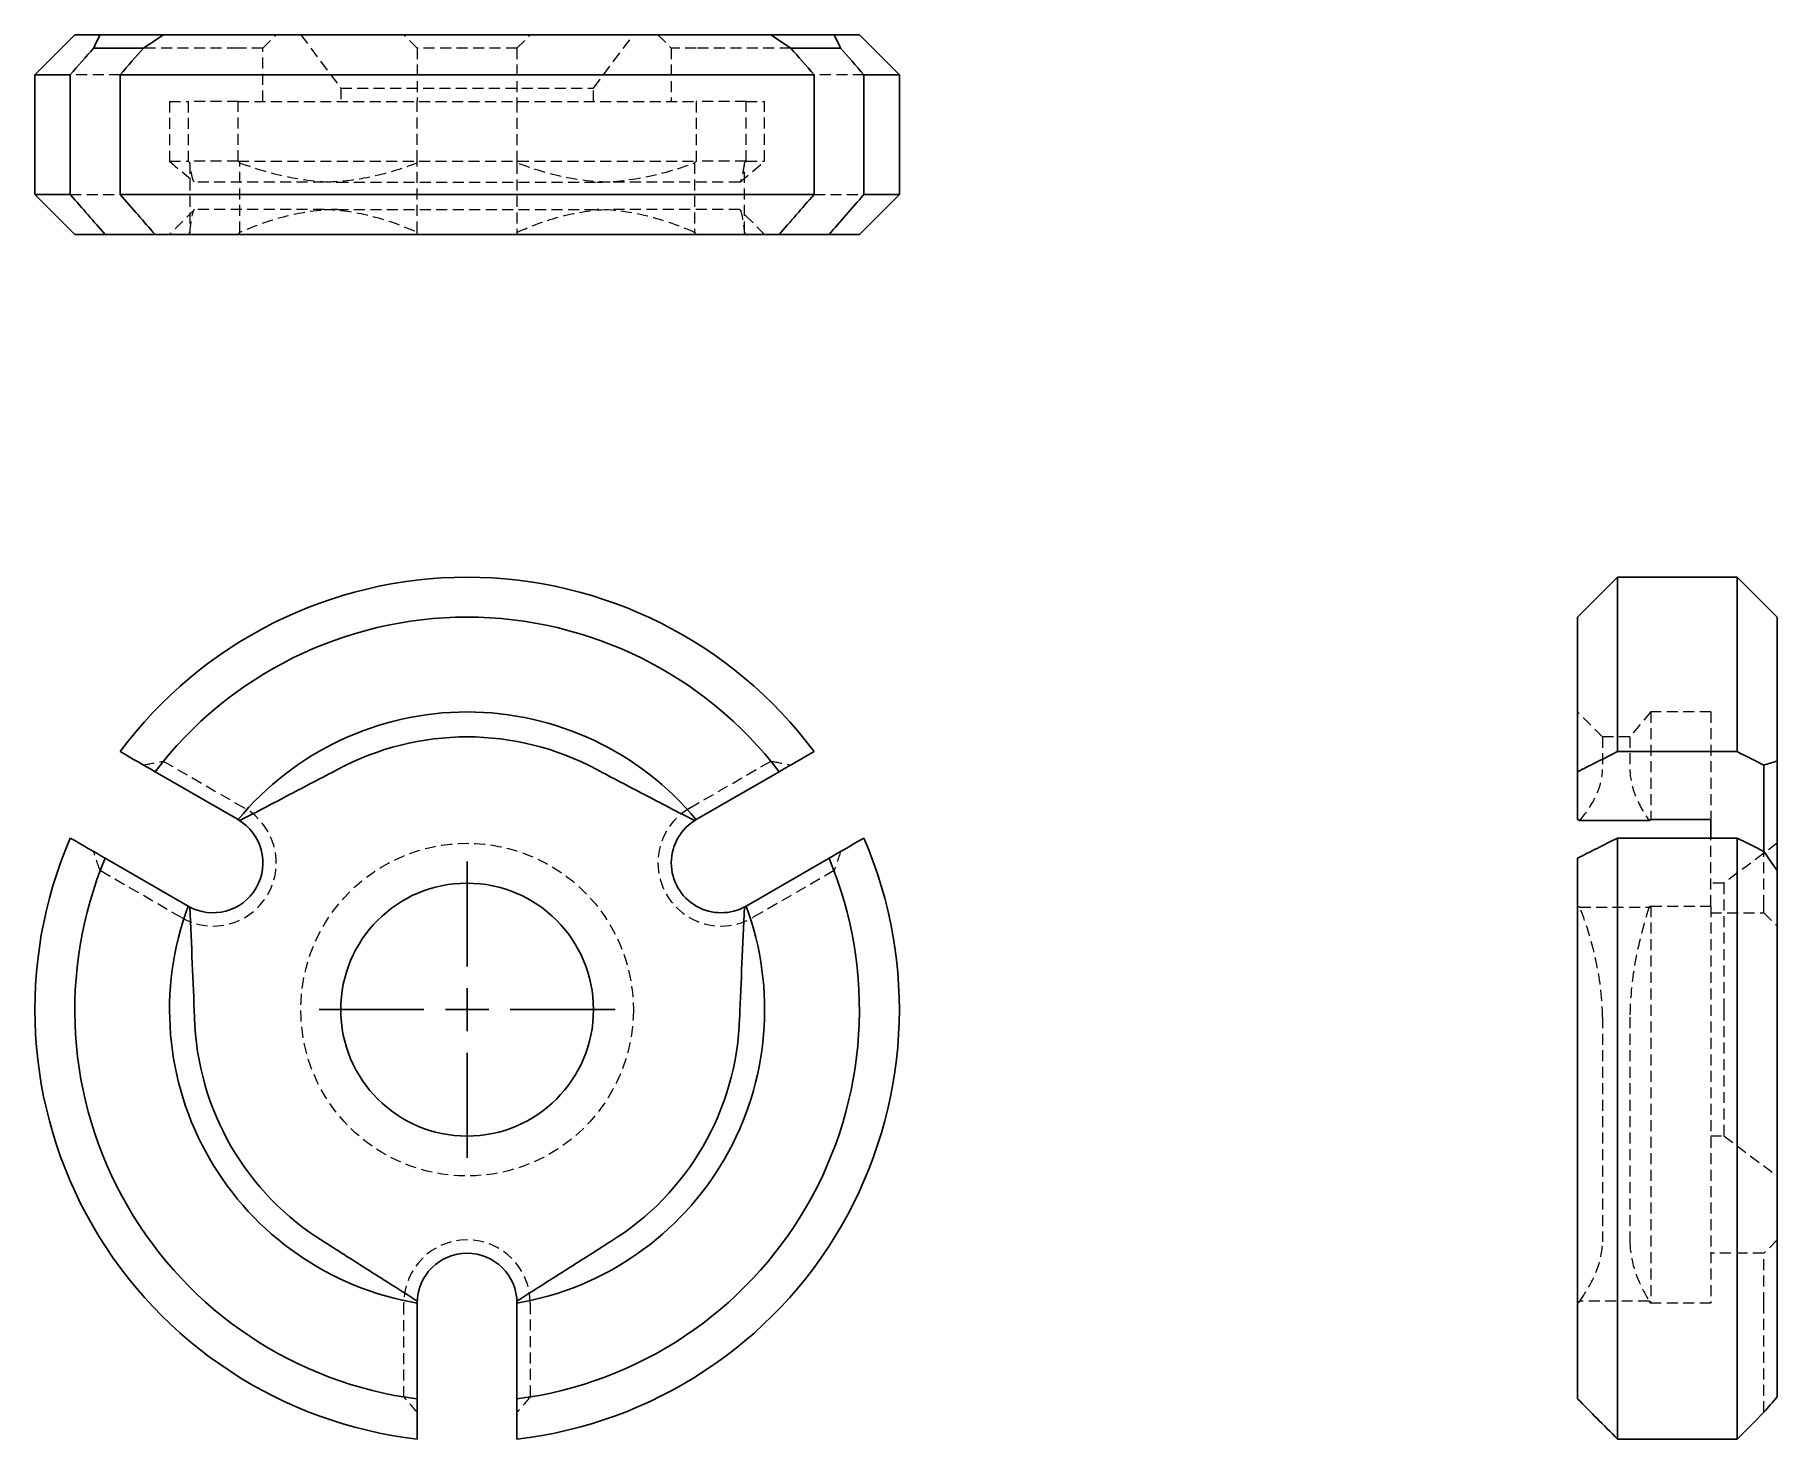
# Model space of a CAD drawing. Header units: millimetres. Extents: x 33 to 235, y 7 to 170.
import ezdxf

# ---------------------------------------------------------------- set-up
doc = ezdxf.new("R2010")
doc.units = ezdxf.units.MM
doc.linetypes.add('HIDDEN', pattern=[1.905, 1.27, -0.635])
doc.layers.add('10', color=7, linetype='Continuous')

# ---------------------------------------------------------------- blocks, each defined once
blk = doc.blocks.new('SW_CENTERMARKSYMBOL_0')
at = {"layer": '10', "color": 0}
for p, q in [((0, 5), (0, 17.12)), ((0, 0), (0, 2.5)), ((-5, 0), (-17.12, 0)), ((0, 0), (-2.5, 0)), ((0, 0), (0, -2.5)), ((0, 0), (2.5, 0)), ((5, 0), (17.12, 0)), ((0, -5), (0, -17.12))]:
    blk.add_line(p, q, dxfattribs=at)

msp = doc.modelspace()

# ---------------------------------------------------------------- linework, layer by layer
at = {"color": 7, "linetype": 'Continuous', "lineweight": 25}
for p, q in [((37.62, 169.54), (33, 164.92)), ((40.55, 169.54), (37.62, 169.54)), ((47.86, 169.54), (40.55, 169.54)), ((118.14, 169.54), (47.86, 169.54)), ((125.45, 169.54), (118.14, 169.54)), ((128.38, 169.54), (125.45, 169.54)), ((133, 164.92), (128.38, 169.54)), ((39.79, 168), (45.56, 168)), ((120.44, 168), (126.21, 168)), ((33, 164.92), (33, 151.08)), ((33, 164.92), (37.1, 164.92)), ((37.1, 151.08), (37.1, 164.92)), ((42.87, 164.92), (123.13, 164.92)), ((42.87, 164.92), (42.87, 151.08)), ((123.13, 151.08), (123.13, 164.92)), ((128.9, 164.92), (133, 164.92)), ((128.9, 164.92), (128.9, 151.08)), ((133, 151.08), (133, 164.92)), ((33, 151.08), (37.62, 146.46)), ((37.1, 151.08), (33, 151.08)), ((123.13, 151.08), (42.87, 151.08)), ((128.38, 146.46), (133, 151.08)), ((133, 151.08), (128.9, 151.08)), ((37.62, 146.46), (41.13, 146.46)), ((46.9, 146.46), (41.13, 146.46)), ((46.9, 146.46), (119.1, 146.46)), ((124.87, 146.46), (119.1, 146.46)), ((124.87, 146.46), (128.38, 146.46)), ((216.08, 106.83), (211.46, 102.22)), ((229.92, 106.83), (216.08, 106.83)), ((216.08, 86.66), (216.08, 106.83)), ((234.54, 102.22), (229.92, 106.83)), ((229.92, 106.83), (229.92, 86.66)), ((211.46, 102.22), (211.46, 84.34)), ((234.54, 85.56), (234.54, 102.22)), ((216.08, 86.66), (229.92, 86.66)), ((233, 85.11), (233, 78.8)), ((234.54, 80.13), (234.54, 85.56)), ((46.9, 84.34), (56.5, 78.8)), ((109.5, 78.8), (119.1, 84.34)), ((211.46, 78.8), (211.46, 84.34)), ((56.5, 78.8), (56.7, 78.68)), ((109.3, 78.68), (109.5, 78.8)), ((211.7, 78.68), (211.46, 78.8)), ((219.73, 78.68), (211.7, 78.68)), ((219.92, 78.8), (219.73, 78.68)), ((226.85, 78.8), (219.92, 78.8)), ((226.85, 76.67), (226.85, 78.8)), ((233, 78.8), (233, 75.13)), ((234.54, 72.89), (234.54, 80.13)), ((216.08, 7.17), (216.08, 76.67)), ((229.92, 76.67), (216.08, 76.67)), ((229.92, 76.67), (229.92, 7.17)), ((50.73, 68.8), (41.13, 74.34)), ((124.87, 74.34), (115.27, 68.8)), ((211.46, 74.34), (211.46, 11.82)), ((234.54, 12.04), (234.54, 72.9)), ((50.93, 68.69), (50.73, 68.8)), ((115.27, 68.8), (115.07, 68.69)), ((77.23, 22.9), (77.23, 23.13)), ((77.23, 11.82), (77.23, 22.9)), ((88.77, 23.13), (88.77, 22.9)), ((88.77, 22.9), (88.77, 11.82)), ((216.08, 7.17), (229.92, 7.17))]:
    msp.add_line(p, q, dxfattribs=at)
at = {"color": 7, "linetype": 'HIDDEN', "lineweight": 18}
for p, q in [((59.38, 168), (60.92, 169.54)), ((63.77, 169.54), (68.38, 163.38)), ((77.23, 168), (75.69, 169.54)), ((88.77, 168), (90.31, 169.54)), ((97.62, 163.38), (102.23, 169.54)), ((105.08, 169.54), (106.62, 168)), ((56.5, 168), (45.56, 168)), ((59.38, 168), (56.5, 168)), ((59.38, 161.85), (59.38, 168)), ((88.77, 168), (77.23, 168)), ((77.23, 168), (77.23, 161.85)), ((88.77, 168), (88.77, 161.85)), ((109.5, 168), (106.62, 168)), ((106.62, 168), (106.62, 161.85)), ((120.44, 168), (109.5, 168)), ((42.87, 164.92), (37.1, 164.92)), ((68.38, 163.38), (97.62, 163.38)), ((68.38, 163.38), (68.38, 161.85)), ((97.62, 161.85), (97.62, 163.38)), ((128.9, 164.92), (123.13, 164.92)), ((48.58, 161.85), (50.73, 161.85)), ((48.58, 161.85), (48.58, 154.92)), ((56.5, 161.85), (50.73, 161.85)), ((50.73, 161.85), (50.73, 154.92)), ((56.5, 161.85), (109.5, 161.85)), ((56.5, 154.92), (56.5, 161.85)), ((77.23, 154.92), (77.23, 161.85)), ((88.77, 161.85), (88.77, 154.92)), ((109.5, 161.85), (109.5, 154.92)), ((115.27, 161.85), (109.5, 161.85)), ((115.27, 154.92), (115.27, 161.85)), ((115.27, 161.85), (117.42, 161.85)), ((117.42, 154.92), (117.42, 161.85)), ((48.58, 154.92), (50.73, 154.92)), ((48.58, 154.92), (51.46, 152.5)), ((50.73, 154.92), (50.93, 154.73)), ((56.5, 154.92), (50.73, 154.92)), ((50.93, 154.73), (50.93, 146.7)), ((56.5, 154.92), (109.5, 154.92)), ((56.7, 154.73), (56.5, 154.92)), ((56.7, 146.7), (56.7, 154.73)), ((77.23, 154.73), (77.23, 154.92)), ((77.23, 146.7), (77.23, 154.73)), ((88.77, 154.92), (88.77, 154.73)), ((88.77, 154.73), (88.77, 146.7)), ((109.5, 154.92), (109.3, 154.73)), ((109.3, 154.73), (109.3, 146.7)), ((115.27, 154.92), (109.5, 154.92)), ((114.54, 152.5), (117.42, 154.92)), ((115.07, 154.73), (115.27, 154.92)), ((115.07, 146.7), (115.07, 154.73)), ((115.27, 154.92), (117.42, 154.92)), ((66.46, 152.5), (51.47, 152.5)), ((68.01, 152.5), (97.99, 152.5)), ((114.53, 152.5), (99.54, 152.5)), ((37.1, 151.08), (42.87, 151.08)), ((51.46, 149.35), (48.58, 146.46)), ((66.46, 149.35), (51.47, 149.35)), ((68.01, 149.35), (97.99, 149.35)), ((114.53, 149.35), (99.54, 149.35)), ((117.42, 146.46), (114.58, 149.3)), ((123.13, 151.08), (128.9, 151.08)), ((50.93, 146.7), (50.73, 146.46)), ((56.5, 146.46), (56.7, 146.7)), ((77.23, 146.46), (77.23, 146.7)), ((88.77, 146.7), (88.77, 146.46)), ((109.3, 146.7), (109.5, 146.46)), ((115.27, 146.46), (115.07, 146.7)), ((214.35, 88.37), (211.46, 91.26)), ((219.92, 91.26), (217.5, 88.37)), ((219.92, 91.26), (219.92, 78.8)), ((226.85, 91.26), (219.92, 91.26)), ((226.85, 91.26), (226.85, 78.8)), ((214.35, 88.37), (214.35, 84.58)), ((217.5, 88.37), (214.35, 88.37)), ((217.5, 88.37), (217.5, 84.58)), ((47.86, 85.56), (57.26, 80.13)), ((108.74, 80.13), (118.14, 85.56)), ((211.46, 78.8), (211.7, 78.68)), ((219.73, 78.68), (219.92, 78.8)), ((226.85, 68.8), (226.85, 76.67)), ((234.54, 76.06), (228.38, 71.45)), ((233, 68.8), (233, 75.12)), ((49.96, 67.47), (40.55, 72.9)), ((125.45, 72.9), (116.04, 67.47)), ((228.38, 71.45), (226.85, 71.45)), ((228.38, 71.45), (228.38, 56.83)), ((211.46, 68.8), (211.7, 68.69)), ((211.7, 68.69), (211.46, 68.8)), ((211.7, 68.69), (219.73, 68.69)), ((219.73, 68.69), (219.92, 68.8)), ((219.92, 68.8), (219.73, 68.69)), ((219.92, 68.8), (226.85, 68.8)), ((219.92, 68.8), (219.92, 22.9)), ((226.85, 68.8), (226.85, 22.9)), ((233, 68.03), (233, 68.8)), ((226.85, 68.03), (233, 68.03)), ((233, 68.03), (234.54, 66.49)), ((228.38, 56.83), (228.38, 42.22)), ((214.35, 55.94), (214.35, 29.98)), ((217.5, 55.94), (217.5, 29.98)), ((226.85, 42.22), (228.38, 42.22)), ((228.38, 42.22), (234.54, 37.6)), ((233, 28.67), (226.85, 28.67)), ((234.54, 30.2), (233, 28.67)), ((233, 22.9), (233, 28.67)), ((75.69, 12.04), (75.69, 22.9)), ((90.31, 22.9), (90.31, 12.04)), ((211.7, 23.13), (211.46, 22.9)), ((211.46, 22.9), (211.7, 23.13)), ((219.73, 23.13), (211.7, 23.13)), ((219.92, 22.9), (219.73, 23.13)), ((219.73, 23.13), (219.92, 22.9)), ((226.85, 22.9), (219.92, 22.9)), ((233, 10.27), (233, 22.9))]:
    msp.add_line(p, q, dxfattribs=at)
msp.add_circle((83, 56.83), 19.23, dxfattribs=at)
at = {"color": 7, "linetype": 'Continuous', "lineweight": 25}
msp.add_circle((83, 56.83), 14.62, dxfattribs=at)
for centre, radius, start, end in [((83, 56.83), 50, 36.6258, 143.3742), ((83, 56.83), 45.38, 37.3031, 142.6969), ((83, 56.83), 34.42, 39.6482, 140.3518), ((83, 56.83), 31.54, 61.6209, 118.3791), ((53.61, 73.8), 5.77, 240, 60), ((112.39, 73.8), 5.77, 120, 300), ((83, 56.83), 50, 156.6258, 263.3742), ((83, 56.83), 50, 276.6258, 23.3742), ((83, 56.83), 45.38, 157.3031, 262.6969), ((83, 56.83), 45.38, 277.3031, 22.6969), ((83, 56.83), 34.42, 159.6482, 260.3518), ((83, 56.83), 34.42, 279.6482, 20.3518), ((83, 56.83), 31.54, 181.6209, 238.3791), ((83, 56.83), 31.54, 301.6209, 358.3791), ((83, 22.9), 5.77, 0, 180)]:
    msp.add_arc(centre, radius, start, end, dxfattribs=at)
at = {"color": 7, "linetype": 'HIDDEN', "lineweight": 18}
for centre, start, end in [((53.61, 73.8), 240, 60), ((112.39, 73.8), 120, 300), ((83, 22.9), 0, 180)]:
    msp.add_arc(centre, 7.31, start, end, dxfattribs=at)
at = {"color": 7, "linetype": 'Continuous', "lineweight": 25}
for points in [[(40.55, 169.54), (40.29, 169.04), (40.04, 168.52), (39.79, 168)], [(45.56, 168), (46.33, 168.52), (47.1, 169.04), (47.86, 169.54)], [(118.14, 169.54), (118.9, 169.04), (119.67, 168.52), (120.44, 168)], [(126.21, 168), (125.96, 168.52), (125.71, 169.04), (125.45, 169.54)], [(37.1, 164.92), (38.03, 165.98), (38.92, 167.01), (39.79, 168)], [(45.56, 168), (44.69, 167.01), (43.8, 165.98), (42.87, 164.92)], [(123.13, 164.92), (122.2, 165.98), (121.31, 167.01), (120.44, 168)], [(126.21, 168), (127.08, 167.01), (127.97, 165.98), (128.9, 164.92)], [(41.13, 146.46), (39.85, 147.93), (38.51, 149.46), (37.1, 151.08)], [(42.87, 151.08), (44.28, 149.46), (45.62, 147.93), (46.9, 146.46)], [(119.1, 146.46), (120.38, 147.93), (121.72, 149.46), (123.13, 151.08)], [(128.9, 151.08), (127.49, 149.46), (126.15, 147.93), (124.87, 146.46)], [(42.87, 86.66), (44.28, 85.85), (45.62, 85.08), (46.9, 84.34)], [(119.1, 84.34), (120.38, 85.08), (121.72, 85.85), (123.13, 86.66)], [(211.46, 84.34), (212.93, 85.08), (214.46, 85.85), (216.08, 86.66)], [(229.92, 86.66), (230.98, 86.13), (232.01, 85.61), (233, 85.11)], [(234.54, 85.56), (234.04, 85.42), (233.52, 85.27), (233, 85.11)], [(41.13, 74.34), (39.85, 75.08), (38.51, 75.86), (37.1, 76.67)], [(128.9, 76.67), (127.49, 75.86), (126.15, 75.08), (124.87, 74.34)], [(216.08, 76.67), (214.46, 75.86), (212.93, 75.08), (211.46, 74.34)], [(233, 75.12), (232.01, 75.62), (230.98, 76.14), (229.92, 76.67)], [(233, 75.12), (233.52, 74.37), (234.04, 73.63), (234.54, 72.9)], [(77.23, 7.17), (77.23, 8.79), (77.23, 10.34), (77.23, 11.82)], [(88.77, 11.82), (88.77, 10.34), (88.77, 8.79), (88.77, 7.17)], [(211.46, 11.82), (212.93, 10.34), (214.46, 8.79), (216.08, 7.17)], [(229.92, 7.17), (230.98, 8.23), (232.01, 9.27), (233, 10.27)], [(234.54, 12.04), (234.04, 11.45), (233.52, 10.86), (233, 10.27)]]:
    msp.add_open_spline(points, degree=3, dxfattribs=at)
at = {"color": 7, "linetype": 'HIDDEN', "lineweight": 18}
for points, knots in [([(51.44, 152.55), (51.4, 152.59), (51.31, 152.68), (51.18, 153.16), (51.05, 153.85), (50.97, 154.43), (50.93, 154.73)], [0, 0, 0, 0, 0.215072, 0.509174, 0.748803, 1, 1, 1, 1]), ([(56.7, 154.73), (58.7, 154), (60.6, 153.46), (64.33, 152.72), (66.16, 152.53), (68.01, 152.5)], [0, 0, 0, 0, 0.5, 0.5, 1, 1, 1, 1]), ([(77.23, 154.73), (75.33, 154), (73.52, 153.46), (69.96, 152.72), (68.22, 152.53), (66.46, 152.5)], [0, 0, 0, 0, 0.5, 0.5, 1, 1, 1, 1]), ([(99.54, 152.5), (97.78, 152.53), (96.04, 152.72), (92.48, 153.46), (90.67, 154), (88.77, 154.73)], [0, 0, 0, 0, 0.5, 0.5, 1, 1, 1, 1]), ([(97.99, 152.5), (99.84, 152.53), (101.67, 152.72), (105.4, 153.46), (107.3, 154), (109.3, 154.73)], [0, 0, 0, 0, 0.5, 0.5, 1, 1, 1, 1]), ([(115.07, 154.73), (115.02, 154.36), (114.91, 153.63), (114.77, 152.98), (114.66, 152.62), (114.59, 152.57), (114.56, 152.55)], [0, 0, 0, 0, 0.317499, 0.617917, 0.846976, 1, 1, 1, 1]), ([(50.93, 146.7), (51.03, 147.57), (51.12, 148.21), (51.3, 149.08), (51.39, 149.32), (51.47, 149.35)], [0, 0, 0, 0, 0.5, 0.5, 1, 1, 1, 1]), ([(68.01, 149.35), (66.16, 149.32), (64.33, 149.08), (60.6, 148.21), (58.7, 147.57), (56.7, 146.7)], [0, 0, 0, 0, 0.5, 0.5, 1, 1, 1, 1]), ([(66.46, 149.35), (68.22, 149.32), (69.96, 149.08), (73.52, 148.21), (75.33, 147.57), (77.23, 146.7)], [0, 0, 0, 0, 0.5, 0.5, 1, 1, 1, 1]), ([(88.77, 146.7), (90.67, 147.57), (92.48, 148.21), (96.04, 149.08), (97.78, 149.32), (99.54, 149.35)], [0, 0, 0, 0, 0.5, 0.5, 1, 1, 1, 1]), ([(109.3, 146.7), (107.3, 147.57), (105.4, 148.21), (101.67, 149.08), (99.84, 149.32), (97.99, 149.35)], [0, 0, 0, 0, 0.5, 0.5, 1, 1, 1, 1]), ([(114.53, 149.35), (114.61, 149.32), (114.7, 149.08), (114.88, 148.21), (114.97, 147.57), (115.07, 146.7)], [0, 0, 0, 0, 0.5, 0.5, 1, 1, 1, 1]), ([(211.7, 78.68), (212.57, 79.72), (213.21, 80.71), (214.08, 82.66), (214.32, 83.62), (214.35, 84.58)], [0, 0, 0, 0, 0.5, 0.5, 1, 1, 1, 1]), ([(217.5, 84.58), (217.53, 83.62), (217.72, 82.66), (218.46, 80.71), (219, 79.72), (219.73, 78.68)], [0, 0, 0, 0, 0.5, 0.5, 1, 1, 1, 1]), ([(214.35, 55.94), (214.32, 58.02), (214.08, 60.08), (213.21, 64.29), (212.57, 66.44), (211.7, 68.69)], [0, 0, 0, 0, 0.5, 0.5, 1, 1, 1, 1]), ([(219.73, 68.69), (219, 66.44), (218.46, 64.29), (217.72, 60.08), (217.53, 58.02), (217.5, 55.94)], [0, 0, 0, 0, 0.5, 0.5, 1, 1, 1, 1]), ([(211.7, 23.13), (212.57, 24.34), (213.21, 25.49), (214.08, 27.75), (214.32, 28.86), (214.35, 29.98)], [0, 0, 0, 0, 0.5, 0.5, 1, 1, 1, 1]), ([(217.5, 29.98), (217.53, 28.86), (217.72, 27.75), (218.46, 25.49), (219, 24.34), (219.73, 23.13)], [0, 0, 0, 0, 0.5, 0.5, 1, 1, 1, 1])]:
    msp.add_open_spline(points, degree=3, knots=knots, dxfattribs=at)
for points in [[(45.56, 85.11), (46.33, 85.27), (47.1, 85.42), (47.86, 85.56)], [(118.14, 85.56), (118.9, 85.42), (119.67, 85.27), (120.44, 85.11)], [(40.55, 72.9), (40.29, 73.63), (40.04, 74.37), (39.79, 75.12)], [(126.21, 75.12), (125.96, 74.37), (125.71, 73.63), (125.45, 72.9)], [(77.23, 10.27), (76.71, 10.86), (76.2, 11.45), (75.69, 12.04)], [(90.31, 12.04), (89.8, 11.45), (89.29, 10.86), (88.77, 10.27)]]:
    msp.add_open_spline(points, degree=3, dxfattribs=at)
at = {"color": 7, "linetype": 'Continuous', "lineweight": 25}
for points in [[(68.01, 84.58), (66.16, 83.62), (64.33, 82.66), (60.6, 80.71), (58.7, 79.72), (56.7, 78.68)], [(109.3, 78.68), (107.3, 79.72), (105.4, 80.71), (101.67, 82.66), (99.84, 83.62), (97.99, 84.58)], [(50.93, 68.69), (51.03, 66.44), (51.12, 64.29), (51.3, 60.08), (51.39, 58.02), (51.47, 55.94)], [(114.53, 55.94), (114.61, 58.02), (114.7, 60.08), (114.88, 64.29), (114.97, 66.44), (115.07, 68.69)], [(66.46, 29.98), (68.22, 28.86), (69.96, 27.75), (73.52, 25.49), (75.33, 24.34), (77.23, 23.13)], [(88.77, 23.13), (90.67, 24.34), (92.48, 25.49), (96.04, 27.75), (97.78, 28.86), (99.54, 29.98)]]:
    msp.add_open_spline(points, degree=3, knots=[0, 0, 0, 0, 0.5, 0.5, 1, 1, 1, 1], dxfattribs=at)

# ---------------------------------------------------------------- block references
at = {"layer": '10'}
msp.add_blockref('SW_CENTERMARKSYMBOL_0', (83, 56.83), dxfattribs=at)

doc.saveas('drawing.dxf')
